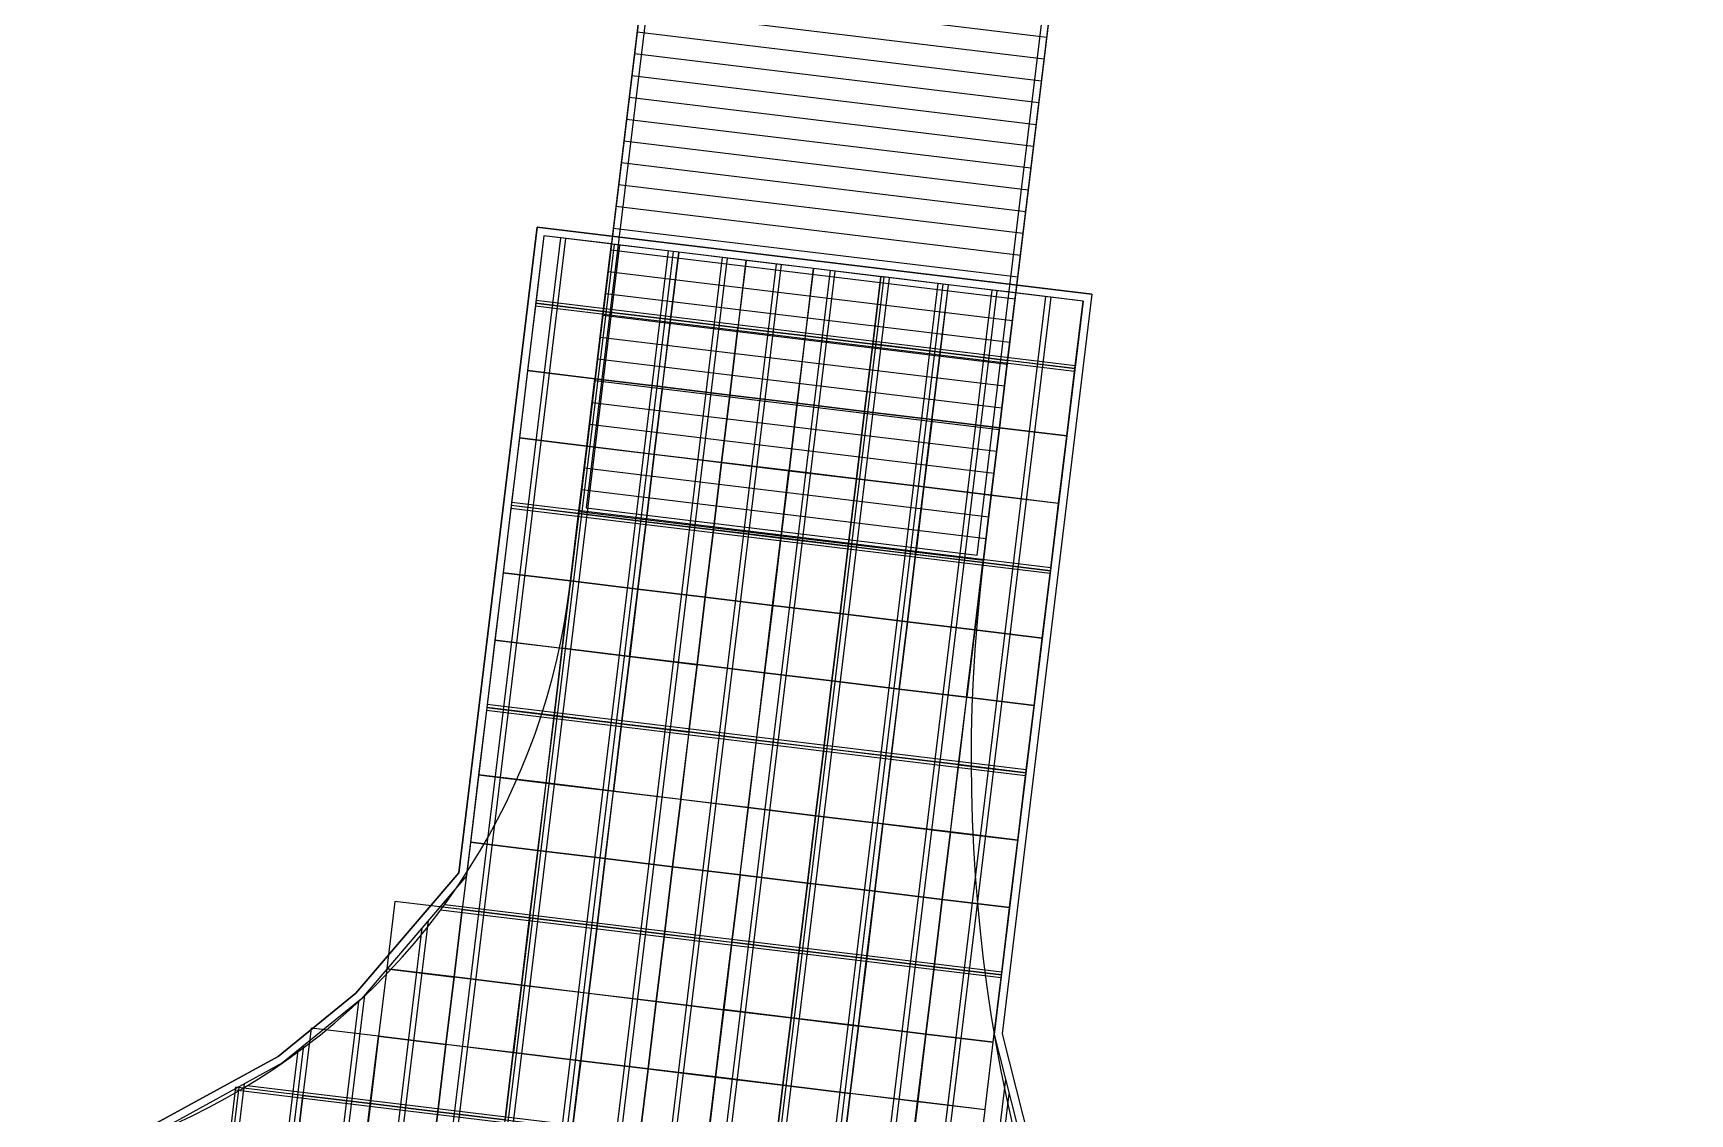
# Model space of a CAD drawing. Extents: x -31693 to 409283, y -98233 to 151957.
# Drawn here: x 110118 to 122319, y 111829 to 119791 of the extents above; entities that cross this region are included whole.
import ezdxf

# ---------------------------------------------------------------- set-up
doc = ezdxf.new("R2010")
doc.units = 0
doc.header["$LTSCALE"] = 1000
doc.header["$MEASUREMENT"] = 0
for name, color, linetype in [('500浮箱', 162, 'Continuous'), ('A-G-PATTERN', 157, 'Continuous'), ('A-G-VISIBLE', 9, 'Continuous'), ('主龙骨', 4, 'Continuous'), ('边梁（14a槽钢', 3, 'Continuous'), ('龙骨', 10, 'Continuous')]:
    doc.layers.add(name, color=color, linetype=linetype)

# ---------------------------------------------------------------- blocks, each defined once
blk = doc.blocks.new('dasd')
at = {"layer": 'A-G-PATTERN', "linetype": 'Continuous'}
h = blk.add_hatch(dxfattribs=at)
h.set_pattern_fill('ANSI31', color=256, scale=0.05, angle=308.0911)
h.set_pattern_definition([(353.091126, (-632297.15723, -3064347.09858), (0.019096132141, 0.157597272303), [])])
h.paths.add_polyline_path([(-132779.775, 42168.288), (-132776.796, 42167.928), (-132776.075, 42173.884), (-132779.053, 42174.245)])
at = {"layer": 'A-G-VISIBLE', "linetype": 'Continuous'}
for p, q in [((-132779.053, 42174.245), (-132779.84, 42167.749)), ((-132776.075, 42173.884), (-132776.798, 42167.914))]:
    blk.add_line(p, q, dxfattribs=at)
at = {"layer": 'A-G-VISIBLE', "linetype": 'Continuous', "flags": 128}
for points in [[(-132779.775, 42168.288), (-132776.796, 42167.928), (-132776.075, 42173.884), (-132779.053, 42174.245)], [(-132779.719, 42168.332), (-132776.84, 42167.983), (-132776.13, 42173.84), (-132779.009, 42174.189)]]:
    blk.add_lwpolyline(points, close=True, dxfattribs=at)
at = {"layer": 'A-G-VISIBLE', "linetype": 'Continuous'}
for centre, radius, start, end in [((-132837.189, 42011.825), 160.06, 69.75334, 87.66536), ((-132764.885, 42166.47), 12, 173.0911, 236.0253), ((-132784.804, 42168.351), 5, 251.4958, 353.0911)]:
    blk.add_arc(centre, radius, start, end, dxfattribs=at)
blk = doc.blocks.new('adasd')
at = {"layer": '500浮箱'}
blk.add_lwpolyline([(110598, 114789), (111098, 114789), (111098, 115289), (110598, 115289)], close=True, dxfattribs=at)
blk = doc.blocks.new('aada')
at = {"layer": '主龙骨', "elevation": 2850}
for points in [[(117788, 117298), (113817, 117779)], [(117793, 117341), (113823, 117822)]]:
    blk.add_lwpolyline(points, dxfattribs=at)

msp = doc.modelspace()

# ---------------------------------------------------------------- linework, layer by layer
at = {"layer": '主龙骨', "elevation": 2850}
for points in [[(117252, 112873), (113149, 113370)], [(117247, 112831), (113119, 113331)], [(117477, 111335), (111694, 112036)], [(117472, 111292), (111607, 112003)]]:
    msp.add_lwpolyline(points, dxfattribs=at)
at = {"layer": '边梁（14a槽钢', "elevation": 2850}
msp.add_lwpolyline([(113830, 118362), (117916, 117867), (117255, 112418), (117714, 110604), (118467, 108854), (119184, 107670), (120325, 106254), (121652, 105040), (121739, 104919), (116006, 108216), (110976, 110434), (108042, 111419), (107867, 111477), (107951, 111509), (109107, 111373), (110082, 111470), (111025, 111760), (111922, 112252), (112496, 112718), (113253, 113606)], close=True, dxfattribs=at)
for points in [[(117916, 117867), (113830, 118362), (113253, 113606), (112496, 112718), (111922, 112252), (111025, 111760), (110082, 111470), (109107, 111373), (107951, 111509)], [(117851, 117816), (113880, 118297), (113309, 113582), (112537, 112676), (111954, 112204), (111048, 111706), (110093, 111412), (109107, 111314), (107944, 111451)], [(117916, 117867), (117255, 112418), (117714, 110604), (118467, 108854), (119184, 107670), (120325, 106254), (121297, 105330), (121652, 105040)], [(117851, 117816), (117197, 112414), (117659, 110585), (118415, 108827), (119136, 107636), (120282, 106214), (121258, 105286), (121615, 104995)]]:
    msp.add_lwpolyline(points, dxfattribs=at)
at = {"layer": '龙骨'}
for p, q in [((114398, 118235, 2850), (113334, 109447, 2850)), ((113372, 109431, 2850), (114438, 118230, 2850)), ((114795, 118187, 2850), (113717, 109287, 2850)), ((113755, 109271, 2850), (114835, 118182, 2850)), ((115193, 118138, 2850), (114101, 109126, 2850)), ((114139, 109110, 2850), (115232, 118134, 2850)), ((115590, 118090, 2850), (114484, 108966, 2850)), ((114522, 108950, 2850), (115629, 118086, 2850)), ((115987, 118042, 2850), (114866, 108795, 2850)), ((114904, 108775, 2850), (116026, 118037, 2850)), ((116384, 117994, 2850), (115246, 108602, 2850)), ((115284, 108583, 2850), (116424, 117989, 2850)), ((116781, 117946, 2850), (115625, 108409, 2850)), ((115663, 108390, 2850), (116821, 117941, 2850)), ((117178, 117898, 2850), (116005, 108216, 2850)), ((116043, 108197, 2850), (117218, 117893, 2850))]:
    msp.add_line(p, q, dxfattribs=at)
at = {"layer": '龙骨', "elevation": 2850}
for points in [[(112983, 109549), (114041, 118278), (114001, 118283), (112945, 109565)], [(117575, 117850), (116553, 109411), (116592, 109407), (117615, 117845)], [(112601, 109717), (113029, 113254)], [(112982, 113199), (112563, 109734)], [(112514, 112658), (112180, 109903)], [(112218, 109886), (112560, 112703)], [(116419, 107978), (116953, 112385), (116914, 112390), (116382, 108000)], [(112067, 112296), (111798, 110071)], [(111836, 110055), (112112, 112332)], [(111632, 112027), (111415, 110240)], [(111453, 110223), (111675, 112051)], [(117280, 112085), (116758, 107783)], [(116796, 107761), (117307, 111978)]]:
    msp.add_lwpolyline(points, dxfattribs=at)

# ---------------------------------------------------------------- block references
at = {"xscale": 1000, "yscale": 1000, "zscale": 1000}
msp.add_blockref('dasd', (132893911, -42052037, 2850), dxfattribs=at)
at = {"layer": '500浮箱', "rotation": 353.0911256659693}
for p in [(-9783, 17150, 2850), (-9287, 17089, 2850), (-8790, 17029, 2850), (-8294, 16969, 2850), (-7798, 16909, 2850), (-7301, 16849, 2850), (-6805, 16789, 2850), (-6309, 16729, 2850), (-9843, 16653, 2850), (-9347, 16593, 2850), (-8851, 16533, 2850), (-8354, 16473, 2850), (-7858, 16413, 2850), (-7362, 16353, 2850), (-6865, 16292, 2850), (-6369, 16232, 2850), (-9904, 16157, 2850), (-9407, 16097, 2850), (-8911, 16037, 2850), (-8414, 15976, 2850), (-7918, 15916, 2850), (-7422, 15856, 2850), (-6925, 15796, 2850), (-9964, 15661, 2850), (-6429, 15736, 2850), (-9467, 15600, 2850), (-8971, 15540, 2850), (-8475, 15480, 2850), (-7978, 15420, 2850), (-7482, 15360, 2850), (-6985, 15300, 2850), (-10024, 15164, 2850), (-6489, 15239, 2850), (-9527, 15104, 2850), (-9031, 15044, 2850), (-8535, 14984, 2850), (-8038, 14924, 2850), (-7542, 14863, 2850), (-7046, 14803, 2850), (-10084, 14668, 2850), (-6549, 14743, 2850), (-9588, 14608, 2850), (-9091, 14547, 2850), (-8595, 14487, 2850), (-8098, 14427, 2850), (-7602, 14367, 2850), (-7106, 14307, 2850), (-10144, 14171, 2850), (-6609, 14247, 2850), (-9648, 14111, 2850), (-9151, 14051, 2850), (-8655, 13991, 2850), (-8159, 13931, 2850), (-7662, 13871, 2850), (-7166, 13811, 2850), (-10204, 13675, 2850), (-6670, 13750, 2850), (-9708, 13615, 2850), (-9211, 13555, 2850), (-8715, 13495, 2850), (-8219, 13434, 2850), (-7722, 13374, 2850), (-7226, 13314, 2850), (-10264, 13179, 2850), (-6730, 13254, 2850), (-9768, 13119, 2850), (-9272, 13058, 2850), (-8775, 12998, 2850), (-8279, 12938, 2850), (-7783, 12878, 2850), (-7286, 12818, 2850), (-6790, 12758, 2850), (-10325, 12682, 2850), (-9828, 12622, 2850), (-9332, 12562, 2850), (-8835, 12502, 2850), (-8339, 12442, 2850), (-7843, 12382, 2850), (-10881, 12246, 2850), (-7346, 12321, 2850), (-6850, 12261, 2850), (-10385, 12186, 2850), (-9888, 12126, 2850), (-9392, 12066, 2850), (-8896, 12005, 2850), (-8399, 11945, 2850), (-7903, 11885, 2850), (-10941, 11750, 2850), (-7406, 11825, 2850), (-6910, 11765, 2850), (-10445, 11690, 2850), (-9948, 11629, 2850), (-9452, 11569, 2850), (-8956, 11509, 2850), (-8459, 11449, 2850), (-7963, 11389, 2850), (-11498, 11313, 2850), (-11001, 11253, 2850), (-7467, 11329, 2850), (-6970, 11269, 2850), (-10505, 11193, 2850), (-10009, 11133, 2850), (-9512, 11073, 2850), (-9016, 11013, 2850), (-12054, 10877, 2850), (-8519, 10953, 2850), (-8023, 10892, 2850), (-11558, 10817, 2850), (-11061, 10757, 2850), (-7527, 10832, 2850), (-7030, 10772, 2850), (-10565, 10697, 2850)]:
    msp.add_blockref('adasd', p, dxfattribs=at)
at = {"layer": '主龙骨'}
for p in [(0, 0), (-180, -1489), (-361, -2978)]:
    msp.add_blockref('aada', p, dxfattribs=at)

doc.saveas('drawing.dxf')
